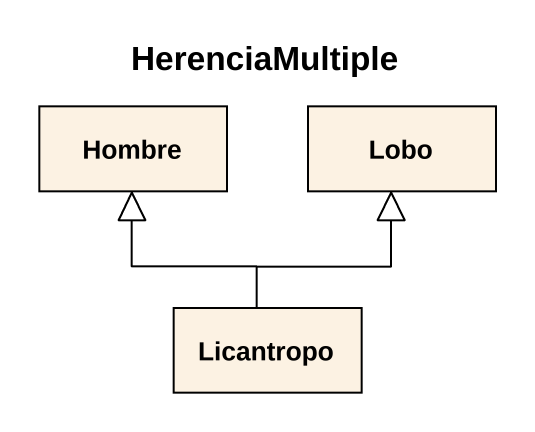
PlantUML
@startuml
title HerenciaMultiple
hide circle
hide empty members
class Hombre
class Lobo
class Licantropo
Licantropo -up-|> Hombre
Licantropo -up-|> Lobo
@enduml
